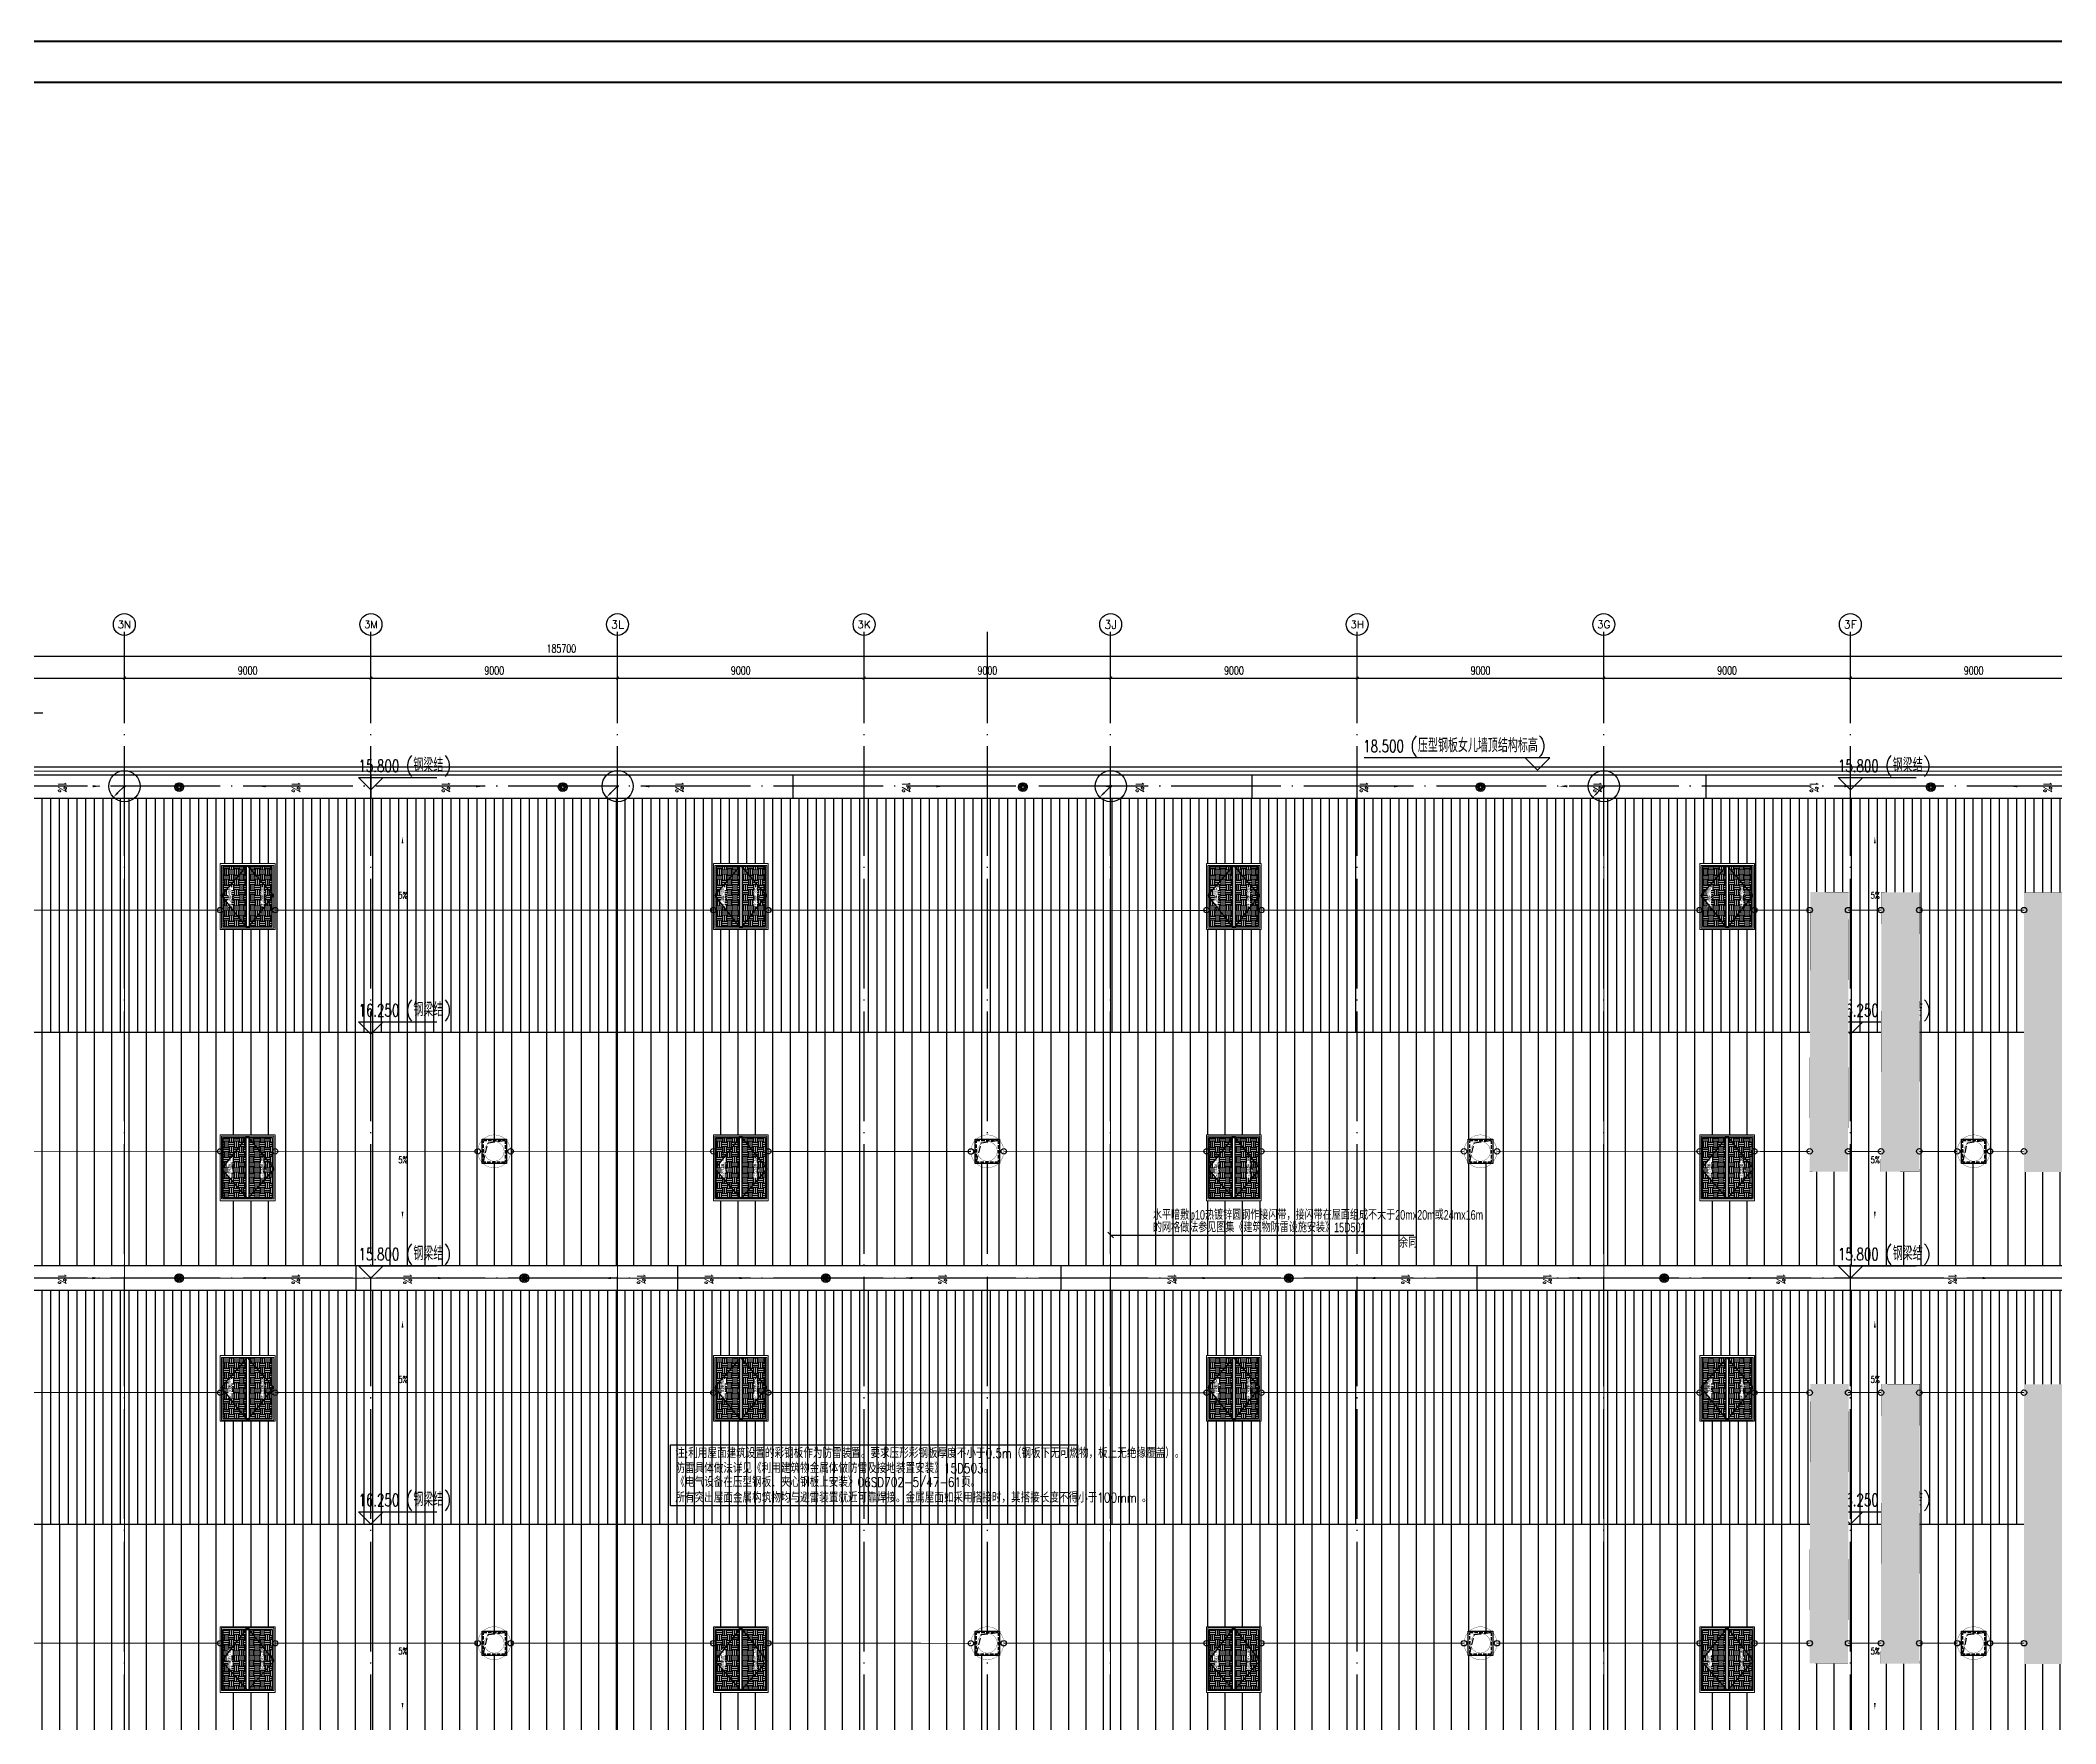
# Model space of a CAD drawing. Extents: x -1396510 to 1250330, y -1892470 to 1623980.
# Drawn here: x -239922 to -166359, y -1457482 to -1396049 of the extents above; entities that cross this region are included whole.
import ezdxf
from ezdxf.enums import TextEntityAlignment as Align

# ---------------------------------------------------------------- set-up
doc = ezdxf.new("R2010")
doc.units = 0
doc.header["$LTSCALE"] = 1000
doc.header["$MEASUREMENT"] = 0
for name, pattern in [('CENTER2', [1.125, 0.75, -0.125, 0.125, -0.125]), ('DASH', [0.35, 0.25, -0.1]), ('DOTE', [2.42, 2, -0.2, 0.02, -0.2]), ('HIDDEN', [9.525, 6.35, -3.175])]:
    doc.linetypes.add(name, pattern=pattern)
doc.layers.get('Defpoints').update_dxf_attribs({"color": 210})
for name, color, linetype in [('0-cxFrame', 155, 'Continuous'), ('99平面图例外参$0$A-HATCH-2', 251, 'Continuous'), ('A-AXIS-D', 1, 'Continuous'), ('A-AXIS-DOTE', 14, 'DOTE'), ('A-AXIS-SYMB', 3, 'Continuous'), ('A-DRAIN', 142, 'Continuous'), ('A-HATCH-2', 251, 'Continuous'), ('A-LIN-V', 9, 'Continuous'), ('A-SFCE', 30, 'Continuous'), ('A-WINDOW', 140, 'Continuous'), ('AS-COLN', 6, 'Continuous'), ('AS-结构边线层', 200, 'Continuous'), ('DIM-接地', 3, 'Continuous'), ('DIM-避雷', 3, 'Continuous'), ('E-电气标注', 84, 'Continuous'), ('LWIRE', 4, 'Continuous'), ('SPACE', 7, 'Continuous'), ('SPACE_HATCH', 8, 'Continuous'), ('TEL_TEXT', 7, 'Continuous'), ('WIRE-接地', 4, 'Continuous'), ('WIRE-照明', 1, 'Continuous'), ('WIRE-避雷', 4, 'Continuous'), ('参考线', 8, 'Continuous'), ('外框', 1, 'HIDDEN'), ('文本', 4, 'Continuous'), ('暖通', 7, 'Continuous'), ('虹吸雨水斗', 6, 'Continuous')]:
    doc.layers.add(name, color=color, linetype=linetype)
doc.layers.add('0-cxText', color=131, linetype='Continuous', lineweight=25)
doc.layers.add('成型线', color=3, linetype='Continuous', lineweight=18)
doc.layers.add('A-云线2', color=3, linetype='Continuous', plot=False)
doc.layers.add('A-加建区域', color=47, linetype='Continuous', plot=False)
doc.styles.add('_TCH_AXIS', font='COMPLEX', dxfattribs={"bigfont": 'GBCBIG'})
doc.styles.add('_TCH_DIM', font='SIMPLEX', dxfattribs={"bigfont": 'GBCBIG'})
doc.styles.add('_TCH_DIM_T3', font='SIMPLEX', dxfattribs={"width": 0.705882, "bigfont": 'GBCBIG'})
doc.styles.add('_TCH_SPACE', font='SIMPLEX', dxfattribs={"height": 5, "bigfont": 'GBCBIG'})
doc.styles.add('_TEL_DIM', font='SIMPLEX', dxfattribs={"width": 0.8, "height": 3.5, "bigfont": 'HZTXT'})
doc.styles.add('cx_tuming', font='simhei.ttf')
doc.styles.add('cx_tuqian1', font='')
doc.styles.add('HZTXT5', font='aa.shx', dxfattribs={"width": 0.7, "bigfont": 'hztxt.shx'})
doc.styles.get("Standard").update_dxf_attribs({"font": 'gbenor.shx', "bigfont": 'gbcbig.shx'})
doc.styles.add('黑体', font='simhei.ttf', dxfattribs={"height": 12})
doc.styles.get('cx_tuqian1').set_extended_font_data('SimSun')
doc.dimstyles.new('_TCH_ARCH&&100', dxfattribs={"dimtxt": 297.5, "dimasz": 100, "dimexe": 100, "dimexo": 100, "dimgap": 126.25, "dimtad": 1, "dimdec": 0, "dimzin": 0, "dimdsep": 46, "dimtxsty": '_TCH_DIM_T3', "dimblk": 'ARCHTICK', "dimcen": 0.09, "dimclrt": 7, "dimazin": 2, "dimtfac": 1, "dimtdec": 0, "dimtix": 1, "dimtmove": 2, "dimatfit": 3, "dimfxl": 0, "dimtolj": 1, "dimtzin": 0, "dimarcsym": 0})
pattern_1 = [(90, (-187145.8, -620720), (-317.5, 0), [])]
pattern_2 = [(90, (-187145.8, -620720), (-635, 0), [])]
pattern_3 = [(0, (0, 0), (187.5, 187.5), [187.5, -187.5]), (0, (0, 70.31), (187.5, 187.5), [187.5, -187.5]), (0, (0, 140.62), (187.5, 187.5), [187.5, -187.5]), (90, (23.44, 164.06), (-187.5, 187.5), [187.5, -187.5]), (90, (93.75, 164.06), (-187.5, 187.5), [187.5, -187.5]), (90, (164.06, 164.06), (-187.5, 187.5), [187.5, -187.5])]

# ---------------------------------------------------------------- blocks, each defined once
blk = doc.blocks.new('423432')
at = {"layer": 'A-AXIS-SYMB', "color": 8}
for p, q in [((274177, 584820), (273727, 585270)), ((273727, 585270), (276577, 585270)), ((274177, 584820), (274627, 585270))]:
    blk.add_line(p, q, dxfattribs=at)
at = {"layer": 'A-AXIS-SYMB', "color": 7, "style": '_TCH_DIM', "width": 0.705882}
blk.add_text('15.800', height=446.2, dxfattribs=at).set_placement((273727, 585470))
at = {"layer": 'A-AXIS-SYMB', "color": 7, "style": '_TCH_DIM'}
blk.add_text('(钢梁结)', height=506.4, dxfattribs=at).set_placement((275422, 585470))
blk = doc.blocks.new('r43243')
at = {"layer": 'A-AXIS-SYMB', "color": 8}
for p, q in [((274177, 557970), (273727, 558420)), ((273727, 558420), (276577, 558420)), ((274177, 557970), (274627, 558420))]:
    blk.add_line(p, q, dxfattribs=at)
at = {"layer": 'A-AXIS-SYMB', "color": 7, "style": '_TCH_DIM'}
blk.add_text('(钢梁结)', height=506.4, dxfattribs=at).set_placement((275422, 558620))
at = {"layer": 'A-AXIS-SYMB', "color": 7, "style": '_TCH_DIM', "width": 0.705882}
blk.add_text('16.250', height=446.2, dxfattribs=at).set_placement((273727, 558620))
blk = doc.blocks.new('“奔腾”虹吸雨水斗')
at = {"layer": '虹吸雨水斗', "color": 8, "lineweight": 25}
for p, q in [((946944, 86685), (947028, 86658)), ((947028, 86641), (946944, 86614)), ((947032, 86673), (946946, 86692)), ((946982, 86753), (947040, 86688)), ((947052, 86699), (946987, 86758)), ((947048, 86793), (947066, 86707)), ((947082, 86711), (947055, 86795)), ((947125, 86795), (947098, 86711)), ((947114, 86707), (947132, 86793)), ((947194, 86758), (947128, 86699)), ((947140, 86688), (947199, 86753)), ((947234, 86692), (947148, 86673)), ((947152, 86658), (947236, 86685)), ((947236, 86614), (947152, 86641)), ((946946, 86607), (947032, 86625)), ((947040, 86611), (946982, 86546)), ((946987, 86541), (947052, 86600)), ((947066, 86592), (947048, 86506)), ((947055, 86504), (947082, 86587)), ((947098, 86587), (947125, 86504)), ((947132, 86506), (947114, 86592)), ((947128, 86600), (947194, 86541)), ((947199, 86546), (947140, 86611)), ((947148, 86625), (947234, 86607))]:
    blk.add_line(p, q, dxfattribs=at)
for radius in [150, 47.6]:
    blk.add_circle((947090, 86649), radius, dxfattribs=at)
for centre, start, end in [((947025, 86649), 291.63817, 68.36747), ((947034, 86682), 261.63817, 38.36747), ((947057, 86706), 231.63817, 8.36747), ((947090, 86715), 201.63817, 338.36747), ((947123, 86706), 171.63817, 308.36747), ((947147, 86682), 141.63817, 278.36747), ((947155, 86649), 111.63817, 248.36747), ((947034, 86617), 321.63817, 98.36747), ((947057, 86593), 351.63817, 128.36747), ((947090, 86584), 21.63817, 158.36747), ((947123, 86593), 51.63817, 188.36747), ((947147, 86617), 81.63817, 218.36747)]:
    blk.add_arc(centre, 8.82, start, end, dxfattribs=at)
blk = doc.blocks.new('434243')
at = {"layer": '文本', "xscale": 1.061320754715, "yscale": 1.061320754715, "zscale": 1.061320754715}
for p in [(-740021, 528727), (-726021, 528727), (-709221, 528727), (-692517, 528727), (-676081, 528727), (-740021, 510807), (-727421, 510807), (-716421, 510807), (-699521, 510807), (-685821, 510807)]:
    blk.add_blockref('“奔腾”虹吸雨水斗', p, dxfattribs=at)
blk = doc.blocks.new('w4234233')
at = {"layer": 'A-AXIS-SYMB', "color": 8}
for points in [[(355546, 826830, 0, 0, 0), (355546, 825680, 0, 80, 0), (355546, 825980, 0, 0, 0)], [(355546, 818810, 0, 0, 0), (355546, 819960, 0, 80, 0), (355546, 819660, 0, 0, 0)]]:
    blk.add_lwpolyline(points, format="xyseb", dxfattribs=at)
at = {"layer": 'A-AXIS-SYMB', "color": 7, "style": '_TCH_DIM', "width": 0.705882}
for p in [(355376, 826935), (355376, 818407)]:
    blk.add_text('1%%%', height=297.5, dxfattribs=at).set_placement(p)
blk = doc.blocks.new('w42343eeee')
blk.add_wipeout([(367285, 568212), (365883, 568215), (365906, 578415), (367306, 578412)]).dxf.layer = '参考线'
at = {"layer": '99平面图例外参$0$A-HATCH-2'}
h = blk.add_hatch(dxfattribs=at)
h.set_pattern_fill('ANSI33', color=256, scale=75)
h.set_pattern_definition([(45, (1135667.22, 924695.12), (-168.3798, 168.3798), []), (45, (1135835.6, 924695.12), (-168.3798, 168.3798), [119.0625, -59.53125])])
h.paths.add_polyline_path([(366843, 550430), (365843, 550432)])
h.paths.add_polyline_path([(365906, 578415), (367306, 578412), (367283, 568212), (365883, 568215)])
at = {"layer": 'E-电气标注', "color": 1, "const_width": 5}
blk.add_lwpolyline([(365906, 578415), (365883, 568215), (367283, 568212), (367306, 578412)], close=True, dxfattribs=at)
blk = doc.blocks.new('44')
blk.add_wipeout([(277496, 745320), (279896, 745320), (279896, 747320), (277496, 747320)]).dxf.layer = '参考线'
at = {"layer": 'SPACE_HATCH'}
h = blk.add_hatch(dxfattribs=at)
h.set_pattern_fill('土壤', color=8, scale=50, style=0)
h.set_pattern_definition(pattern_3)
h.paths.add_polyline_path([(277596, 746370), (279796, 746370), (279796, 747220), (277596, 747220)])
h.paths.add_polyline_path([(278352, 746904), (279057, 746904), (279057, 747034), (278352, 747034)])
h.paths.add_polyline_path([(278591, 746811), (278817, 746811), (278817, 746895), (278591, 746895)])
h = blk.add_hatch(dxfattribs=at)
h.set_pattern_fill('土壤', color=8, scale=50, style=0)
h.set_pattern_definition(pattern_3)
h.paths.add_polyline_path([(277596, 746270), (279796, 746270), (279796, 745420), (277596, 745420)])
h.paths.add_polyline_path([(278352, 745724), (279057, 745724), (279057, 745854), (278352, 745854)])
h.paths.add_polyline_path([(278591, 745631), (278817, 745631), (278817, 745715), (278591, 745715)])
at = {"color": 2}
for p, q in [((277566, 746370), (279851, 746370)), ((277566, 746270), (279851, 746270))]:
    blk.add_line(p, q, dxfattribs=at)
at = {"layer": 'A-SFCE'}
blk.add_lwpolyline([(277596, 747220), (279796, 747220), (279796, 745420), (277596, 745420)], close=True, dxfattribs=at)
at = {"layer": '外框', "color": 8}
for points in [[(279851, 746320), (278658, 747270), (277566, 746320)], [(279851, 746320), (278658, 745370), (277566, 746320)]]:
    blk.add_lwpolyline(points, dxfattribs=at)
at = {"layer": '成型线'}
blk.add_line((279896, 745320), (279896, 747320), dxfattribs=at)
blk.add_lwpolyline([(279896, 745320), (277496, 745320), (277496, 747320), (279896, 747320)], dxfattribs=at)
blk.add_lwpolyline([(279851, 745370), (279851, 747270), (277566, 747270), (277566, 745370)], close=True, dxfattribs=at)
at = {"layer": 'SPACE', "color": 8, "style": '_TCH_SPACE'}
for p in [(278365, 746930), (278365, 745750)]:
    blk.add_text('自然排烟窗，有效面积', height=96.5, dxfattribs=at).set_placement(p)
at = {"layer": 'SPACE', "color": 8, "style": '_TCH_SPACE', "width": 0.705882}
for s, height, p in [('1.87m', 59.5, (278600, 746828)), ('2', 29.8, (278792, 746863)), ('1.87m', 59.5, (278600, 745648)), ('2', 29.8, (278792, 745683))]:
    blk.add_text(s, height=height, dxfattribs=at).set_placement(p)
blk = doc.blocks.new('fengji')
blk.add_wipeout([(-445, 445), (445, 445), (445, -445), (-445, -445)]).dxf.layer = '参考线'
at = {"layer": 'A-HATCH-2', "color": 8, "const_width": 10}
for points in [[(0, -600, -1), (0, 600, -1)], [(0, -600, 1), (0, 600, 1)]]:
    blk.add_lwpolyline(points, format="xyb", dxfattribs=at)
at = {"layer": 'A-HATCH-2', "color": 8, "linetype": 'DASH', "const_width": 10}
for points in [[(0, -358, -1), (0, 358, -1)], [(0, -358, 1), (0, 358, 1)]]:
    blk.add_lwpolyline(points, format="xyb", dxfattribs=at)
at = {"layer": 'AS-COLN', "ltscale": 0.5}
blk.add_lwpolyline([(-445, 445), (445, 445), (445, -445), (-445, -445)], close=True, dxfattribs=at)
at = {"layer": 'AS-COLN', "linetype": 'DASH', "ltscale": 0.5}
blk.add_lwpolyline([(-395, 395), (395, 395), (395, -395), (-395, -395)], close=True, dxfattribs=at)
at = {"layer": 'AS-结构边线层', "color": 8, "linetype": 'DASH'}
blk.add_lwpolyline([(395, 395), (225, -315), (-395, -395)], dxfattribs=at)
blk = doc.blocks.new('_ArchTick')
at = {"color": 0, "linetype": 'ByBlock', "const_width": 0.4}
blk.add_lwpolyline([(-0.5, -0.5), (0.5, 0.5)], dxfattribs=at)
blk = doc.blocks.new('*D5942')
at = {"layer": 'A-AXIS-D', "color": 0, "lineweight": -2, "transparency": 16777216}
for p, q in [((67000, 3190), (67000, 4048)), ((67000, 3948), (76000, 3948)), ((76000, 3190), (76000, 4048))]:
    blk.add_line(p, q, dxfattribs=at)
at = {"layer": 'Defpoints', "color": 0, "transparency": 16777216}
for p in [(76000, 3948), (67000, 3090), (76000, 3090)]:
    blk.add_point(p, dxfattribs=at)
at = {"layer": 'A-AXIS-D', "color": 0, "lineweight": -2, "transparency": 16777216, "xscale": 100, "yscale": 100, "zscale": 100, "rotation": 180}
blk.add_blockref('_ArchTick', (67000, 3948), dxfattribs=at)
at = {"layer": 'A-AXIS-D', "color": 0, "lineweight": -2, "transparency": 16777216, "xscale": 100, "yscale": 100, "zscale": 100}
blk.add_blockref('_ArchTick', (76000, 3948), dxfattribs=at)
at = {"layer": 'A-AXIS-D', "color": 7, "transparency": 16777216, "insert": (71500, 4223), "char_height": 297.5, "attachment_point": 5, "style": '_TCH_DIM_T3'}
blk.add_mtext('\\A1;9000', dxfattribs=at)
blk = doc.blocks.new('*D5943')
at = {"layer": 'A-AXIS-D', "color": 0, "lineweight": -2, "transparency": 16777216}
for p, q in [((76000, 3190), (76000, 4048)), ((76000, 3948), (85000, 3948)), ((85000, 3190), (85000, 4048))]:
    blk.add_line(p, q, dxfattribs=at)
at = {"layer": 'Defpoints', "color": 0, "transparency": 16777216}
for p in [(85000, 3948), (76000, 3090), (85000, 3090)]:
    blk.add_point(p, dxfattribs=at)
at = {"layer": 'A-AXIS-D', "color": 0, "lineweight": -2, "transparency": 16777216, "xscale": 100, "yscale": 100, "zscale": 100, "rotation": 180}
blk.add_blockref('_ArchTick', (76000, 3948), dxfattribs=at)
at = {"layer": 'A-AXIS-D', "color": 0, "lineweight": -2, "transparency": 16777216, "xscale": 100, "yscale": 100, "zscale": 100}
blk.add_blockref('_ArchTick', (85000, 3948), dxfattribs=at)
at = {"layer": 'A-AXIS-D', "color": 7, "transparency": 16777216, "insert": (80500, 4223), "char_height": 297.5, "attachment_point": 5, "style": '_TCH_DIM_T3'}
blk.add_mtext('\\A1;9000', dxfattribs=at)
blk = doc.blocks.new('*D5944')
at = {"layer": 'A-AXIS-D', "color": 0, "lineweight": -2, "transparency": 16777216}
for p, q in [((85000, 3190), (85000, 4048)), ((85000, 3948), (94000, 3948)), ((94000, 3190), (94000, 4048))]:
    blk.add_line(p, q, dxfattribs=at)
at = {"layer": 'Defpoints', "color": 0, "transparency": 16777216}
for p in [(94000, 3948), (85000, 3090), (94000, 3090)]:
    blk.add_point(p, dxfattribs=at)
at = {"layer": 'A-AXIS-D', "color": 0, "lineweight": -2, "transparency": 16777216, "xscale": 100, "yscale": 100, "zscale": 100, "rotation": 180}
blk.add_blockref('_ArchTick', (85000, 3948), dxfattribs=at)
at = {"layer": 'A-AXIS-D', "color": 0, "lineweight": -2, "transparency": 16777216, "xscale": 100, "yscale": 100, "zscale": 100}
blk.add_blockref('_ArchTick', (94000, 3948), dxfattribs=at)
at = {"layer": 'A-AXIS-D', "color": 7, "transparency": 16777216, "insert": (89500, 4223), "char_height": 297.5, "attachment_point": 5, "style": '_TCH_DIM_T3'}
blk.add_mtext('\\A1;9000', dxfattribs=at)
blk = doc.blocks.new('*D5945')
at = {"layer": 'A-AXIS-D', "color": 0, "lineweight": -2, "transparency": 16777216}
for p, q in [((94000, 3190), (94000, 4048)), ((94000, 3948), (103000, 3948)), ((103000, 3190), (103000, 4048))]:
    blk.add_line(p, q, dxfattribs=at)
at = {"layer": 'Defpoints', "color": 0, "transparency": 16777216}
for p in [(103000, 3948), (94000, 3090), (103000, 3090)]:
    blk.add_point(p, dxfattribs=at)
at = {"layer": 'A-AXIS-D', "color": 0, "lineweight": -2, "transparency": 16777216, "xscale": 100, "yscale": 100, "zscale": 100, "rotation": 180}
blk.add_blockref('_ArchTick', (94000, 3948), dxfattribs=at)
at = {"layer": 'A-AXIS-D', "color": 0, "lineweight": -2, "transparency": 16777216, "xscale": 100, "yscale": 100, "zscale": 100}
blk.add_blockref('_ArchTick', (103000, 3948), dxfattribs=at)
at = {"layer": 'A-AXIS-D', "color": 7, "transparency": 16777216, "insert": (98500, 4223), "char_height": 297.5, "attachment_point": 5, "style": '_TCH_DIM_T3'}
blk.add_mtext('\\A1;9000', dxfattribs=at)
blk = doc.blocks.new('*D5946')
at = {"layer": 'A-AXIS-D', "color": 0, "lineweight": -2, "transparency": 16777216}
for p, q in [((103000, 3190), (103000, 4048)), ((103000, 3948), (112000, 3948)), ((112000, 3190), (112000, 4048))]:
    blk.add_line(p, q, dxfattribs=at)
at = {"layer": 'Defpoints', "color": 0, "transparency": 16777216}
for p in [(112000, 3948), (103000, 3090), (112000, 3090)]:
    blk.add_point(p, dxfattribs=at)
at = {"layer": 'A-AXIS-D', "color": 0, "lineweight": -2, "transparency": 16777216, "xscale": 100, "yscale": 100, "zscale": 100, "rotation": 180}
blk.add_blockref('_ArchTick', (103000, 3948), dxfattribs=at)
at = {"layer": 'A-AXIS-D', "color": 0, "lineweight": -2, "transparency": 16777216, "xscale": 100, "yscale": 100, "zscale": 100}
blk.add_blockref('_ArchTick', (112000, 3948), dxfattribs=at)
at = {"layer": 'A-AXIS-D', "color": 7, "transparency": 16777216, "insert": (107500, 4223), "char_height": 297.5, "attachment_point": 5, "style": '_TCH_DIM_T3'}
blk.add_mtext('\\A1;9000', dxfattribs=at)
blk = doc.blocks.new('*D5947')
at = {"layer": 'A-AXIS-D', "color": 0, "lineweight": -2, "transparency": 16777216}
for p, q in [((112000, 3190), (112000, 4048)), ((112000, 3948), (121000, 3948)), ((121000, 3190), (121000, 4048))]:
    blk.add_line(p, q, dxfattribs=at)
at = {"layer": 'Defpoints', "color": 0, "transparency": 16777216}
for p in [(121000, 3948), (112000, 3090), (121000, 3090)]:
    blk.add_point(p, dxfattribs=at)
at = {"layer": 'A-AXIS-D', "color": 0, "lineweight": -2, "transparency": 16777216, "xscale": 100, "yscale": 100, "zscale": 100, "rotation": 180}
blk.add_blockref('_ArchTick', (112000, 3948), dxfattribs=at)
at = {"layer": 'A-AXIS-D', "color": 0, "lineweight": -2, "transparency": 16777216, "xscale": 100, "yscale": 100, "zscale": 100}
blk.add_blockref('_ArchTick', (121000, 3948), dxfattribs=at)
at = {"layer": 'A-AXIS-D', "color": 7, "transparency": 16777216, "insert": (116500, 4223), "char_height": 297.5, "attachment_point": 5, "style": '_TCH_DIM_T3'}
blk.add_mtext('\\A1;9000', dxfattribs=at)
blk = doc.blocks.new('*D5948')
at = {"layer": 'A-AXIS-D', "color": 0, "lineweight": -2, "transparency": 16777216}
for p, q in [((121000, 3190), (121000, 4048)), ((121000, 3948), (130000, 3948)), ((130000, 3190), (130000, 4048))]:
    blk.add_line(p, q, dxfattribs=at)
at = {"layer": 'Defpoints', "color": 0, "transparency": 16777216}
for p in [(130000, 3948), (121000, 3090), (130000, 3090)]:
    blk.add_point(p, dxfattribs=at)
at = {"layer": 'A-AXIS-D', "color": 0, "lineweight": -2, "transparency": 16777216, "xscale": 100, "yscale": 100, "zscale": 100, "rotation": 180}
blk.add_blockref('_ArchTick', (121000, 3948), dxfattribs=at)
at = {"layer": 'A-AXIS-D', "color": 0, "lineweight": -2, "transparency": 16777216, "xscale": 100, "yscale": 100, "zscale": 100}
blk.add_blockref('_ArchTick', (130000, 3948), dxfattribs=at)
at = {"layer": 'A-AXIS-D', "color": 7, "transparency": 16777216, "insert": (125500, 4223), "char_height": 297.5, "attachment_point": 5, "style": '_TCH_DIM_T3'}
blk.add_mtext('\\A1;9000', dxfattribs=at)
blk = doc.blocks.new('*D5949')
at = {"layer": 'A-AXIS-D', "color": 0, "lineweight": -2, "transparency": 16777216}
for p, q in [((130000, 3190), (130000, 4048)), ((130000, 3948), (139000, 3948)), ((139000, 3190), (139000, 4048))]:
    blk.add_line(p, q, dxfattribs=at)
at = {"layer": 'Defpoints', "color": 0, "transparency": 16777216}
for p in [(139000, 3948), (130000, 3090), (139000, 3090)]:
    blk.add_point(p, dxfattribs=at)
at = {"layer": 'A-AXIS-D', "color": 0, "lineweight": -2, "transparency": 16777216, "xscale": 100, "yscale": 100, "zscale": 100, "rotation": 180}
blk.add_blockref('_ArchTick', (130000, 3948), dxfattribs=at)
at = {"layer": 'A-AXIS-D', "color": 0, "lineweight": -2, "transparency": 16777216, "xscale": 100, "yscale": 100, "zscale": 100}
blk.add_blockref('_ArchTick', (139000, 3948), dxfattribs=at)
at = {"layer": 'A-AXIS-D', "color": 7, "transparency": 16777216, "insert": (134500, 4223), "char_height": 297.5, "attachment_point": 5, "style": '_TCH_DIM_T3'}
blk.add_mtext('\\A1;9000', dxfattribs=at)
blk = doc.blocks.new('*D5950')
at = {"layer": 'A-AXIS-D', "color": 0, "lineweight": -2, "transparency": 16777216}
for p, q in [((139000, 3190), (139000, 4048)), ((139000, 3948), (148000, 3948)), ((148000, 3190), (148000, 4048))]:
    blk.add_line(p, q, dxfattribs=at)
at = {"layer": 'Defpoints', "color": 0, "transparency": 16777216}
for p in [(148000, 3948), (139000, 3090), (148000, 3090)]:
    blk.add_point(p, dxfattribs=at)
at = {"layer": 'A-AXIS-D', "color": 0, "lineweight": -2, "transparency": 16777216, "xscale": 100, "yscale": 100, "zscale": 100, "rotation": 180}
blk.add_blockref('_ArchTick', (139000, 3948), dxfattribs=at)
at = {"layer": 'A-AXIS-D', "color": 0, "lineweight": -2, "transparency": 16777216, "xscale": 100, "yscale": 100, "zscale": 100}
blk.add_blockref('_ArchTick', (148000, 3948), dxfattribs=at)
at = {"layer": 'A-AXIS-D', "color": 7, "transparency": 16777216, "insert": (143500, 4223), "char_height": 297.5, "attachment_point": 5, "style": '_TCH_DIM_T3'}
blk.add_mtext('\\A1;9000', dxfattribs=at)
blk = doc.blocks.new('*D5956')
at = {"layer": 'A-AXIS-D', "color": 0, "lineweight": -2, "transparency": 16777216}
for p, q in [((-900, 3290), (-900, 4848)), ((-900, 4748), (184800, 4748)), ((184800, 3290), (184800, 4848))]:
    blk.add_line(p, q, dxfattribs=at)
at = {"layer": 'Defpoints', "color": 0, "transparency": 16777216}
for p in [(184800, 4748), (-900, 3190), (184800, 3190)]:
    blk.add_point(p, dxfattribs=at)
at = {"layer": 'A-AXIS-D', "color": 0, "lineweight": -2, "transparency": 16777216, "xscale": 100, "yscale": 100, "zscale": 100, "rotation": 180}
blk.add_blockref('_ArchTick', (-900, 4748), dxfattribs=at)
at = {"layer": 'A-AXIS-D', "color": 0, "lineweight": -2, "transparency": 16777216, "xscale": 100, "yscale": 100, "zscale": 100}
blk.add_blockref('_ArchTick', (184800, 4748), dxfattribs=at)
at = {"layer": 'A-AXIS-D', "color": 7, "transparency": 16777216, "insert": (91950, 5023), "char_height": 297.5, "attachment_point": 5, "style": '_TCH_DIM_T3'}
blk.add_mtext('\\A1;185700', dxfattribs=at)
blk = doc.blocks.new('$TelecSys$00000080')
for p, q in [((-0.7, -0.7), (0, 0)), ((0.1, 0.1), (0.1, 0.1)), ((-0.1, -0.1), (-0.1, -0.1))]:
    blk.add_line(p, q)
at = {"const_width": 0.142}
blk.add_lwpolyline([(0.07, 0, 1), (-0.07, 0, 1)], format="xyb", close=True, dxfattribs=at)
blk.add_solid([(-0.63, -0.77), (-0.77, -0.63), (-1.15, -1.15)])
at = {"width": 0.8, "flags": 9}
blk.add_attdef('A', (0, 0), '', height=0.00002, rotation=180, dxfattribs=at)
blk = doc.blocks.new('TK22.A0+2 L(Dragon)')
at = {"layer": '0-cxFrame', "color": 7, "const_width": 0.5}
blk.add_lwpolyline([(0, 0), (-1783, 0), (-1783, 841), (0, 841)], close=True, dxfattribs=at)
at = {"layer": '0-cxFrame', "const_width": 0.5}
blk.add_lwpolyline([(-80, 10), (-1763, 10), (-1763, 831), (-80, 831)], close=True, dxfattribs=at)
at = {"style": '黑体', "flags": 4}
blk.add_attdef('图幅', text='', height=3.3, dxfattribs=at).set_placement((-40, 3), align=Align.RIGHT)
at = {"layer": '0-cxText', "flags": 4}
for tag, height, style, p in [('建设单位', 3.5, 'cx_tuming', (-45, 240)), ('项目名称', 3.5, 'cx_tuming', (-45, 210)), ('子项名称', 3.5, 'cx_tuming', (-45, 180)), ('工程编号', 3.3, 'cx_tuqian1', (-35, 165)), ('图名1', 3.5, 'cx_tuming', (-45, 87)), ('图名2', 3.5, 'cx_tuming', (-45, 79)), ('图名3', 3.5, 'cx_tuming', (-45, 71)), ('出图日期', 3.3, 'cx_tuqian1', (-39, 60)), ('专业', 3.3, 'cx_tuqian1', (-55, 52)), ('图号', 3.3, 'cx_tuqian1', (-55, 44)), ('版次', 3.3, 'cx_tuqian1', (-20, 44))]:
    blk.add_attdef(tag, text='', height=height, dxfattribs=dict(at, style=style)).set_placement(p, align=Align.MIDDLE)
at = {"layer": 'Defpoints', "color": 6, "flags": 4}
for tag, height, style, p in [('tufu', 3.3, '黑体', (-12, 12)), ('dwfname', 4, 'cx_tuqian1', (-80, 3))]:
    blk.add_attdef(tag, text='', height=height, dxfattribs=dict(at, style=style)).set_placement(p, align=Align.RIGHT)
blk = doc.blocks.new('$TelecSys$00000010')
blk.add_circle((0, 0, 0), 1)
blk = doc.blocks.new('世赫3#厂房屋顶0821')
at = {"layer": 'A-HATCH-2'}
h = blk.add_hatch(dxfattribs=at)
h.set_pattern_fill('ANSI31', color=256, scale=200, angle=45)
h.set_pattern_definition(pattern_1)
h.paths.add_polyline_path([(46734.2, -8975), (179269.9, -8975), (184500, -8975), (184500, -450), (17311.1, -450), (14639.3, -8684.6), (14545, -8975)])
h = blk.add_hatch(dxfattribs=at)
h.set_pattern_fill('ANSI31', color=256, scale=400, angle=45)
h.set_pattern_definition(pattern_2)
h.paths.add_polyline_path([(46734.2, -8975), (179269.9, -8975), (184500, -8975), (184500, -17500), (11779, -17500), (14545, -8975), (34104.2, -8975)])
h = blk.add_hatch(dxfattribs=at)
h.set_pattern_fill('ANSI31', color=256, scale=200, angle=45)
h.set_pattern_definition(pattern_1)
h.paths.add_polyline_path([(46734.2, -26925), (179269.9, -26925), (184500, -26925), (184500, -18400), (11487, -18400), (8732.4, -26889.6), (13809.1, -26925)])
h = blk.add_hatch(dxfattribs=at)
h.set_pattern_fill('ANSI31', color=256, scale=400, angle=45)
h.set_pattern_definition(pattern_2)
h.paths.add_polyline_path([(46734.2, -26925), (179269.9, -26925), (184500, -26925), (184500, -35450), (5954.9, -35450), (8720.9, -26925), (34104.2, -26925)])
at = {"layer": 'A-AXIS-D'}
for centre in [(76000, 5904), (85000, 5904), (94000, 5904), (103000, 5904), (112000, 5904), (121000, 5904), (130000, 5904), (139000, 5904)]:
    blk.add_circle(centre, 400, dxfattribs=at)
at = {"layer": 'A-AXIS-DOTE', "color": 8, "ltscale": 2}
for p, q in [((76000, -79980), (76000, 5640)), ((85000, -79980), (85000, 5640)), ((94000, -79980), (94000, 5640)), ((103000, -79980), (103000, 5640)), ((107500, -79980), (107500, 5640)), ((112000, -79980), (112000, 5640)), ((121000, -79980), (121000, 5640)), ((130000, -79980), (130000, 5640)), ((139000, -79980), (139000, 5640)), ((190814.2, 0), (-5155.8, 0)), ((190814.2, -17950), (-5155.8, -17950))]:
    blk.add_line(p, q, dxfattribs=at)
at = {"layer": 'A-AXIS-SYMB', "color": 8}
for p, q in [((128034.2, 1040), (121254.2, 1040)), ((127584.2, 590), (127134.2, 1040)), ((127584.2, 590), (128034.2, 1040))]:
    blk.add_line(p, q, dxfattribs=at)
for points in [[(86152.6, -3780, 0, 0, 0), (86152.6, -1850, 0, 64, 0), (86152.6, -2090, 0, 0, 0)], [(86152.6, -13840, 0, 0, 0), (86152.6, -15770, 0, 64, 0), (86152.6, -15530, 0, 0, 0)], [(86152.6, -21445, 0, 0, 0), (86152.6, -19515, 0, 64, 0), (86152.6, -19755, 0, 0, 0)], [(86152.6, -31765, 0, 0, 0), (86152.6, -33695, 0, 64, 0), (86152.6, -33455, 0, 0, 0)]]:
    blk.add_lwpolyline(points, format="xyseb", dxfattribs=at)
at = {"layer": 'A-DRAIN'}
for p, q in [((85000, 400), (85000, -450)), ((100400, 400), (100400, -450)), ((117152, 395), (117152, -454.9)), ((133722, 400), (133722, -450)), ((84460, -18400), (84460, -17500)), ((96200, -18400), (96200, -17500)), ((110200, -18400), (110200, -17500)), ((125380, -18400), (125380, -17500)), ((139000, -18400), (139000, -17500)), ((139000, -18400), (139000, -17500))]:
    blk.add_line(p, q, dxfattribs=at)
at = {"layer": 'A-LIN-V'}
for points in [[(184500, -450), (17311.1, -450), (11779, -17500)], [(184500, -17500), (11779, -17500)], [(184500, -18400), (11487, -18400)]]:
    blk.add_lwpolyline(points, dxfattribs=at)
at = {"layer": 'A-SFCE'}
for points in [[(184800, -72500), (184800, 699.9), (16632.9, 700), (-900, -53336.7), (-900, -54350), (-300, -54350)], [(-600, -56150), (-600, -72200.1), (184500, -72200.1), (184500, 399.9), (16851, 400), (-600, -53384.2), (-600, -54050), (-300, -54050)], [(13809.1, -8975), (184500, -8975)], [(7976.9, -26925), (184500, -26925)]]:
    blk.add_lwpolyline(points, dxfattribs=at)
at = {"layer": 'A-WINDOW', "color": 8}
for name, p in [('423432', (-189177.4, -584950)), ('423432', (-135177.4, -584950)), ('r43243', (-189177.4, -567020)), ('r43243', (-135177.4, -567020)), ('423432', (-189177.4, -602770)), ('423432', (-135177.4, -602770)), ('r43243', (-189177.4, -584895)), ('r43243', (-135177.4, -584895))]:
    blk.add_blockref(name, p, dxfattribs=at)
at = {"layer": 'A-加建区域', "color": 8, "rotation": 270}
for p in [(-744820, 355545.8), (-730820, 355545.8), (-714020, 355545.8), (-697316, 355545.8), (-680880, 355545.8), (-744825.8, 337595.8), (-732215.8, 337595.8), (-721215.8, 337595.8), (-704315.8, 337595.8), (-690615.8, 337595.8), (-675825.8, 337595.8)]:
    blk.add_blockref('w4234233', p, dxfattribs=at)
at = {"layer": '虹吸雨水斗'}
blk.add_blockref('434243', (-187145.8, -620720), dxfattribs=at)
at = {"layer": 'A-AXIS-D', "color": 7, "style": '_TCH_AXIS'}
for s, height, p, p2 in [('3N', 270.86, (75754.9, 5768.5), (76245.1, 5768.5)), ('3M', 260.31, (84752.1, 5773.8), (85247.9, 5773.8)), ('3L', 294.28, (93761.8, 5756.8), (94238.2, 5756.8)), ('3K', 270.86, (102754.9, 5768.5), (103245.1, 5768.5)), ('3J', 321.14, (111770.6, 5743.4), (112229.4, 5743.4)), ('3H', 265.5, (120753.5, 5771.2), (121246.5, 5771.2)), ('3G', 276.42, (129756.5, 5765.8), (130243.5, 5765.8)), ('3F', 288.12, (138759.9, 5759.9), (139240.1, 5759.9))]:
    blk.add_text(s, height=height, dxfattribs=at).set_placement(p, p2, align=Align.FIT)
at = {"layer": 'A-AXIS-SYMB', "color": 7, "style": '_TCH_DIM', "width": 0.705882}
for s, height, p in [('18.500', 446.25, (121219.2, 1240)), ('5%', 238, (86000.6, -4102)), ('5%', 238, (86000.6, -13756)), ('5%', 238, (86000.6, -21767)), ('5%', 238, (86000.6, -31681))]:
    blk.add_text(s, height=height, dxfattribs=at).set_placement(p)
at = {"layer": 'A-AXIS-SYMB', "color": 7, "style": '_TCH_DIM'}
blk.add_text('(压型钢板女儿墙顶结构标高)', height=506.383, dxfattribs=at).set_placement((122914.2, 1240))
at = {"layer": 'A-AXIS-D'}
for base, p1, p2, picture, middle in [((184800, 4747.8), (-900, 3189.8), (184800, 3189.8), '*D5956', (91950, 5022.8)), ((76000, 3947.8), (67000, 3089.8), (76000, 3089.8), '*D5942', (71500, 4222.8)), ((85000, 3947.8), (76000, 3089.8), (85000, 3089.8), '*D5943', (80500, 4222.8)), ((94000, 3947.8), (85000, 3089.8), (94000, 3089.8), '*D5944', (89500, 4222.8)), ((103000, 3947.8), (94000, 3089.8), (103000, 3089.8), '*D5945', (98500, 4222.8)), ((112000, 3947.8), (103000, 3089.8), (112000, 3089.8), '*D5946', (107500, 4222.8)), ((121000, 3947.8), (112000, 3089.8), (121000, 3089.8), '*D5947', (116500, 4222.8)), ((130000, 3947.8), (121000, 3089.8), (130000, 3089.8), '*D5948', (125500, 4222.8)), ((139000, 3947.8), (130000, 3089.8), (139000, 3089.8), '*D5949', (134500, 4222.8)), ((148000, 3947.8), (139000, 3089.8), (148000, 3089.8), '*D5950', (143500, 4222.8))]:
    dim = blk.add_linear_dim(base=base, p1=p1, p2=p2, angle=0, dimstyle='_TCH_ARCH&&100', dxfattribs=at)
    dim.commit()
    dim.dimension.update_dxf_attribs({"geometry": picture, "text_midpoint": middle, "dimtype": 161})
at = {"layer": 'A-LIN-V', "xscale": -1, "rotation": 90}
for p in [(826820.1, 274670.8), (844820.1, 274670.8), (862820.1, 274670.8), (880820.1, 274670.8), (826820.1, 256720.8), (844820.1, 256720.8), (862820.1, 256720.8), (880820.1, 256720.8)]:
    blk.add_blockref('44', p, dxfattribs=at)
at = {"layer": 'A-LIN-V', "rotation": 90}
for p in [(826820.1, -292620.9), (844820.1, -292620.9), (862820.1, -292620.9), (880820.1, -292620.9), (826820.1, -310570.9), (844820.1, -310570.9), (862820.1, -310570.9), (880820.1, -310570.9)]:
    blk.add_blockref('44', p, dxfattribs=at)
at = {"layer": 'A-SFCE'}
for p in [(-228368.9, -600227.7), (-225769, -600233.6)]:
    blk.add_blockref('w42343eeee', p, dxfattribs=at)
at = {"layer": 'A-SFCE', "rotation": 0.1299683941899633}
blk.add_blockref('w42343eeee', (-219256, -601074), dxfattribs=at)
at = {"layer": '暖通', "rotation": 180}
for p in [(89500, -13325.1), (107500, -13325.1), (125500, -13325.1), (143500, -13325.1), (89500, -31275.1), (107500, -31275.1), (125500, -31275.1), (143500, -31275.1)]:
    blk.add_blockref('fengji', p, dxfattribs=at)
at = {"layer": 'A-SFCE'}
for p in [(-228368.9, -582277.7), (-225769, -582283.6)]:
    blk.add_blockref('w42343eeee', p, dxfattribs=at)
at = {"layer": 'A-SFCE', "rotation": 0.1299683941899633}
blk.add_blockref('w42343eeee', (-219256, -583124), dxfattribs=at)
at = {"layer": 'A-AXIS-SYMB', "color": 8}
for points in [[(139894.2, -3780, 0, 0, 0), (139894.2, -1850, 0, 64, 0), (139894.2, -2090, 0, 0, 0)], [(139894.2, -13840, 0, 0, 0), (139894.2, -15770, 0, 64, 0), (139894.2, -15530, 0, 0, 0)], [(139894.2, -21445, 0, 0, 0), (139894.2, -19515, 0, 64, 0), (139894.2, -19755, 0, 0, 0)], [(139894.2, -31765, 0, 0, 0), (139894.2, -33695, 0, 64, 0), (139894.2, -33455, 0, 0, 0)]]:
    blk.add_lwpolyline(points, format="xyseb", dxfattribs=at)
at = {"layer": 'A-AXIS-SYMB', "color": 7, "style": '_TCH_DIM', "width": 0.705882}
for p in [(139742.2, -4102), (139742.2, -13756), (139742.2, -21767), (139742.2, -31681)]:
    blk.add_text('5%', height=238, dxfattribs=at).set_placement(p)

msp = doc.modelspace()

# ---------------------------------------------------------------- block references
at = {"layer": 'A-云线2'}
msp.add_blockref('世赫3#厂房屋顶0821', (-312854.2, -1423270), dxfattribs=at)

# ---------------------------------------------------------------- next in the draw order: linework, layer by layer
at = {"layer": 'DIM-接地'}
for p, q in [((-200960.3, -1439543.9), (-200748.1, -1439756.1)), ((-200854.2, -1439650), (-200030, -1439650)), ((-200030, -1439650), (-189790, -1439650))]:
    msp.add_line(p, q, dxfattribs=at)
at = {"layer": 'DIM-避雷'}
msp.add_line((-248880, -1420590), (-239830, -1420590), dxfattribs=at)
at = {"layer": 'TEL_TEXT', "color": 1}
msp.add_lwpolyline([(-216924.2, -1447311.6), (-202058.4, -1447311.6), (-202058.4, -1449530), (-216924.2, -1449530)], close=True, dxfattribs=at)
at = {"layer": 'WIRE-接地', "linetype": 'CENTER2', "const_width": 35}
for points in [[(-236854.2, -1422720), (-236854.2, -1495620)], [(-218854.2, -1422720), (-218854.2, -1495620)], [(-200854.2, -1422720), (-200854.2, -1495620)], [(-182854.2, -1422720), (-182854.2, -1495620)], [(-249354.1, -1427790), (-233354.1, -1427790)], [(-231354.1, -1427790), (-215354.1, -1427790)], [(-213354.1, -1427790), (-197354.1, -1427801.2)], [(-195354.1, -1427790), (-179354.1, -1427790)], [(-177354.1, -1427790), (-175338.1, -1427791.1)], [(-173936.2, -1427791), (-172736.7, -1427791)], [(-240754, -1436595.1), (-233354.1, -1436595.1)], [(-231354.1, -1436595.1), (-223954.4, -1436595.1)], [(-222754, -1436595), (-215354.1, -1436595.1)], [(-213354.1, -1436595.1), (-205954.3, -1436600.2)], [(-204754, -1436595.1), (-197354.1, -1436595.1)], [(-195354.1, -1436595.1), (-187954.4, -1436595.1)], [(-186754, -1436595.1), (-179354.1, -1436595.1)], [(-177354.1, -1436595.1), (-175338.1, -1436596.2)], [(-173936.2, -1436596.1), (-172736.7, -1436596.1)], [(-171336.2, -1436596.1), (-169954, -1436596.1)], [(-302114.8, -1441220), (-128204.2, -1441220)], [(-249354.1, -1445400), (-233354.1, -1445400)], [(-231354.1, -1445400), (-215354.1, -1445400)], [(-213354.1, -1445400), (-197354.1, -1445411.2)], [(-195354.1, -1445400), (-179354.1, -1445400)], [(-177354.1, -1445400), (-175338.1, -1445401.1)], [(-173936.2, -1445401), (-172736.7, -1445401)], [(-240754, -1454545.1), (-233354.1, -1454545.1)], [(-231354.1, -1454545.1), (-223954.4, -1454545.1)], [(-222754, -1454545), (-215354.1, -1454545.1)], [(-213354.1, -1454545.1), (-205954.3, -1454550.2)], [(-204754, -1454545.1), (-197354.1, -1454545.1)], [(-195354.1, -1454545.1), (-187954.4, -1454545.1)], [(-186754, -1454545.1), (-179354.1, -1454545.1)], [(-177354.1, -1454545.1), (-175338.1, -1454546.2)], [(-173936.2, -1454546.1), (-172736.7, -1454546.1)], [(-171336.2, -1454546.1), (-169954, -1454546.1)]]:
    msp.add_lwpolyline(points, dxfattribs=at)
at = {"layer": 'WIRE-接地', "linetype": 'CENTER2', "const_width": 35, "elevation": 0}
for points in [[(-171317.7, -1427790), (-167516.7, -1427790)], [(-168754, -1436595), (-167516.7, -1436595)], [(-171317.7, -1445400), (-167516.7, -1445400)], [(-168754, -1454545), (-167516.7, -1454545)]]:
    msp.add_lwpolyline(points, dxfattribs=at)
at = {"layer": 'WIRE-照明', "color": 6, "linetype": 'Continuous'}
for centre in [(-236850.2, -1423270), (-218850.2, -1423270), (-200850.2, -1423270), (-182850.2, -1423270)]:
    msp.add_circle(centre, 569.2, dxfattribs=at)
at = {"layer": 'WIRE-避雷', "linetype": 'Continuous', "const_width": 35}
msp.add_lwpolyline([(-313604.2, -1495620.1), (-313604.2, -1479270), (-313304.2, -1479270), (-313304.2, -1477470), (-313604.2, -1477470), (-313604.2, -1476630.5), (-296112.3, -1422720), (-128204.2, -1422720), (-128204.2, -1495620), (-313604.2, -1495620.1)], dxfattribs=at)

# ---------------------------------------------------------------- next in the draw order: block references
at = {"layer": '0-cxFrame', "xscale": 150, "yscale": 150, "zscale": 150}
msp.add_blockref('TK22.A0+2 L(Dragon)', (-76103.8, -1522236), dxfattribs=at)
at = {"layer": 'LWIRE'}
for name, p, xscale, yscale, zscale in [('$TelecSys$00000080', (-236854.2, -1423270), 350, 350, 350), ('$TelecSys$00000080', (-218854.2, -1423270), 350, 350, 350), ('$TelecSys$00000080', (-200850.2, -1423270), 350, 350, 350), ('$TelecSys$00000080', (-182850.2, -1423270), 350, 350, 350), ('$TelecSys$00000010', (-233354.1, -1427790), 100, 100, 100), ('$TelecSys$00000010', (-231354.1, -1427790), 100, 100, 100), ('$TelecSys$00000010', (-215354.1, -1427790), 100, 100, 100), ('$TelecSys$00000010', (-213354.1, -1427790), 100, 100, 100), ('$TelecSys$00000010', (-197354.1, -1427790), 100, 100, 100), ('$TelecSys$00000010', (-195354.1, -1427790), 100, 100, 100), ('$TelecSys$00000010', (-179354.1, -1427790), 100, 100, 100), ('$TelecSys$00000010', (-177354.1, -1427790), 100, 100, 100), ('$TelecSys$00000010', (-175338.1, -1427791.1), 100, 100, 100), ('$TelecSys$00000010', (-173936.2, -1427791), 100, 100, 100), ('$TelecSys$00000010', (-172736.7, -1427791), 100, 100, 100), ('$TelecSys$00000010', (-171336.2, -1427791), 100, 100, 100), ('$TelecSys$00000010', (-167516.7, -1427790), 100, 100, 100), ('$TelecSys$00000010', (-233354.1, -1436595.1), 100, 100, 100), ('$TelecSys$00000010', (-231354.1, -1436595.1), 100, 100, 100), ('$TelecSys$00000010', (-223954.4, -1436595.1, 0), 100, 100, 100), ('$TelecSys$00000010', (-222754, -1436595.1, 0), 100, 100, 100), ('$TelecSys$00000010', (-215354.1, -1436595.1), 100, 100, 100), ('$TelecSys$00000010', (-213354.1, -1436595.1), 100, 100, 100), ('$TelecSys$00000010', (-205954.3, -1436600.2), 100, 100, 100), ('$TelecSys$00000010', (-204754, -1436595.1), 100, 100, 100), ('$TelecSys$00000010', (-197354.1, -1436595.1), 100, 100, 100), ('$TelecSys$00000010', (-195354.1, -1436595.1), 100, 100, 100), ('$TelecSys$00000010', (-187954.4, -1436595.1), 100, 100, 100), ('$TelecSys$00000010', (-186754, -1436595.1), 100, 100, 100), ('$TelecSys$00000010', (-179354.1, -1436595.1), 100, 100, 100), ('$TelecSys$00000010', (-177354.1, -1436595.1), 100, 100, 100), ('$TelecSys$00000010', (-175338.1, -1436596.2), 100, 100, 100), ('$TelecSys$00000010', (-173936.2, -1436596.1), 100, 100, 100), ('$TelecSys$00000010', (-172736.7, -1436596.1), 100, 100, 100), ('$TelecSys$00000010', (-171336.2, -1436596.1), 100, 100, 100), ('$TelecSys$00000010', (-169954, -1436596.1, 0), 100, 100, 100), ('$TelecSys$00000010', (-168754, -1436595.1, 0), 100, 100, 100), ('$TelecSys$00000010', (-167516.7, -1436595), 100, 100, 100), ('$TelecSys$00000010', (-233354.1, -1445400), 100, 100, 100), ('$TelecSys$00000010', (-231354.1, -1445400), 100, 100, 100), ('$TelecSys$00000010', (-215354.1, -1445400), 100, 100, 100), ('$TelecSys$00000010', (-213354.1, -1445400), 100, 100, 100), ('$TelecSys$00000010', (-197354.1, -1445400), 100, 100, 100), ('$TelecSys$00000010', (-195354.1, -1445400), 100, 100, 100), ('$TelecSys$00000010', (-179354.1, -1445400), 100, 100, 100), ('$TelecSys$00000010', (-177354.1, -1445400), 100, 100, 100), ('$TelecSys$00000010', (-175338.1, -1445401.1), 100, 100, 100), ('$TelecSys$00000010', (-173936.2, -1445401), 100, 100, 100), ('$TelecSys$00000010', (-172736.7, -1445401), 100, 100, 100), ('$TelecSys$00000010', (-171336.2, -1445401), 100, 100, 100), ('$TelecSys$00000010', (-167516.7, -1445400), 100, 100, 100), ('$TelecSys$00000010', (-233354.1, -1454545.1), 100, 100, 100), ('$TelecSys$00000010', (-231354.1, -1454545.1), 100, 100, 100), ('$TelecSys$00000010', (-223954.4, -1454545.1, 0), 100, 100, 100), ('$TelecSys$00000010', (-222754, -1454545.1, 0), 100, 100, 100), ('$TelecSys$00000010', (-215354.1, -1454545.1), 100, 100, 100), ('$TelecSys$00000010', (-213354.1, -1454545.1), 100, 100, 100), ('$TelecSys$00000010', (-205954.3, -1454550.2), 100, 100, 100), ('$TelecSys$00000010', (-204754, -1454545.1), 100, 100, 100), ('$TelecSys$00000010', (-197354.1, -1454545.1), 100, 100, 100), ('$TelecSys$00000010', (-195354.1, -1454545.1), 100, 100, 100), ('$TelecSys$00000010', (-187954.4, -1454545.1), 100, 100, 100), ('$TelecSys$00000010', (-186754, -1454545.1), 100, 100, 100), ('$TelecSys$00000010', (-179354.1, -1454545.1), 100, 100, 100), ('$TelecSys$00000010', (-177354.1, -1454545.1), 100, 100, 100), ('$TelecSys$00000010', (-175338.1, -1454546.2), 100, 100, 100), ('$TelecSys$00000010', (-173936.2, -1454546.1), 100, 100, 100), ('$TelecSys$00000010', (-172736.7, -1454546.1), 100, 100, 100), ('$TelecSys$00000010', (-171336.2, -1454546.1), 100, 100, 100), ('$TelecSys$00000010', (-169954, -1454546.1, 0), 100, 100, 100), ('$TelecSys$00000010', (-168754, -1454545.1, 0), 100, 100, 100), ('$TelecSys$00000010', (-167516.7, -1454545), 100, 100, 100)]:
    msp.add_blockref(name, p, dxfattribs=dict(at, xscale=xscale, yscale=yscale, zscale=zscale))

# ---------------------------------------------------------------- next in the draw order: texts
at = {"layer": 'DIM-接地', "color": 7, "style": 'HZTXT5', "width": 0.7}
for s, p in [('水平暗敷φ10热镀锌圆钢作接闪带，接闪带在屋面组成不大于20mx20m或24mx16m', (-199311.7, -1439090)), ('的网格做法参见图集《建筑物防雷设施安装》15D501', (-199311.7, -1439545)), ('余同', (-190327.1, -1440105))]:
    msp.add_text(s, height=350, dxfattribs=at).set_placement(p)
at = {"layer": 'TEL_TEXT', "color": 1, "style": '_TEL_DIM', "width": 0.8}
for s, p in [('注:利用屋面建筑设置的彩钢板作为防雷装置。要求压形彩钢板厚度不小于0.5m（钢板下无可燃物，板上无绝缘覆盖）。', (-216741.4, -1447786.9)), ('防雷具体做法详见《利用建筑物金属体做防雷及接地装置安装》15D503。', (-216741.4, -1448336.5)), ('《电气设备在压型钢板、夹心钢板上安装》06SD702-5/47-61页。', (-216741.4, -1448843)), ('所有突出屋面金属构筑物均与避雷装置就近可靠焊接。金属屋面如采用搭接时，其搭接长度不得小于100mm 。', (-216741.4, -1449408.3))]:
    msp.add_text(s, height=350, dxfattribs=at).set_placement(p)

doc.saveas('drawing.dxf')
